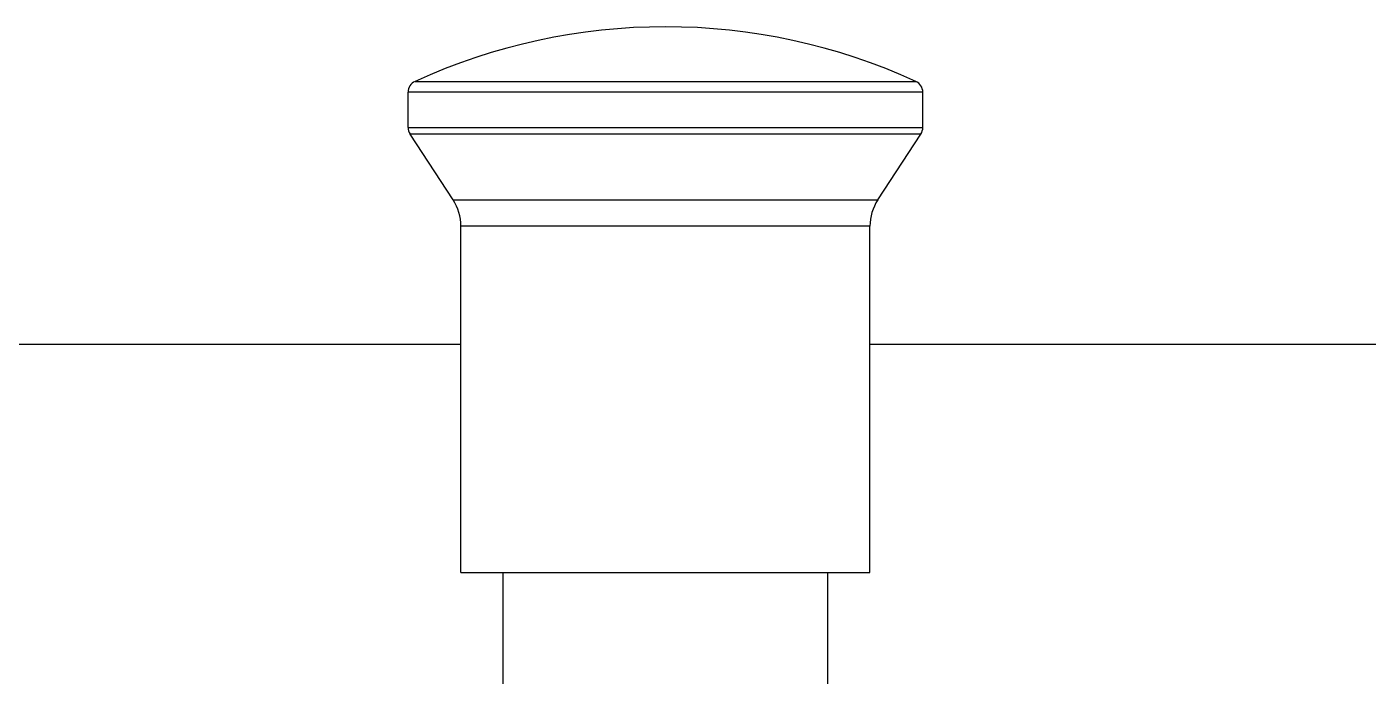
# Model space of a CAD drawing. Extents: x 912 to 2041, y 618 to 1444.
# Drawn here: x 1148.8 to 1204.6, y 818.1 to 845.1 of the extents above; entities that cross this region are included whole.
import ezdxf

# ---------------------------------------------------------------- set-up
doc = ezdxf.new("R2010")
doc.units = 0
doc.header["$LTSCALE"] = 10
doc.header["$MEASUREMENT"] = 0
doc.layers.get('0').update_dxf_attribs({"linetype": 'CONTINUOUS'})

msp = doc.modelspace()

# ---------------------------------------------------------------- linework, layer by layer
at = {"color": 9, "linetype": 'Continuous'}
for p, q in [((1164.988, 842.865), (1185.804, 842.865)), ((1186.096, 842.411), (1164.696, 842.411)), ((1164.696, 840.949), (1186.096, 840.949)), ((1186.014, 840.675), (1164.777, 840.675)), ((1166.57, 837.934), (1184.222, 837.934)), ((1183.896, 836.839), (1166.896, 836.839))]:
    msp.add_line(p, q, dxfattribs=at)
at = {"color": 7, "linetype": 'Continuous'}
for p, q in [((1164.696, 840.949), (1164.696, 842.411)), ((1186.096, 840.949), (1186.096, 842.411)), ((1166.57, 837.934), (1164.777, 840.675)), ((1184.222, 837.934), (1186.014, 840.675)), ((1166.896, 822.435), (1166.896, 836.839)), ((1183.896, 822.435), (1183.896, 836.839)), ((1077.896, 831.935), (1166.896, 831.935)), ((1183.896, 831.935), (1286.396, 831.935)), ((1166.896, 822.435), (1183.896, 822.435)), ((1168.646, 817.435), (1168.646, 822.435)), ((1182.146, 817.435), (1182.146, 822.435))]:
    msp.add_line(p, q, dxfattribs=at)
for centre, radius, start, end in [((1175.396, 820.135), 25, 65.3971, 114.6029), ((1165.196, 842.411), 0.5, 114.6029, 180), ((1185.596, 842.411), 0.5, 0, 65.3971), ((1165.196, 840.949), 0.5, 180, 213.1804), ((1185.596, 840.949), 0.5, 326.8196, 0), ((1164.896, 836.839), 2, 0, 33.1804), ((1185.896, 836.839), 2, 146.8196, 180)]:
    msp.add_arc(centre, radius, start, end, dxfattribs=at)

doc.saveas('drawing.dxf')
